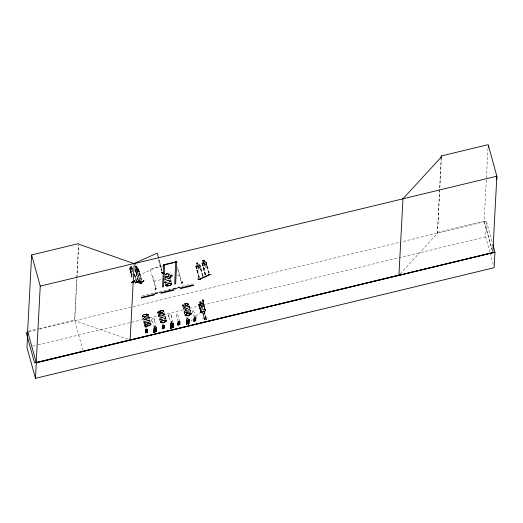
<?xml version="1.0" encoding="UTF-8"?>
<svg xmlns="http://www.w3.org/2000/svg" width="523" height="523" viewBox="0 0 523 523"><rect width="100%" height="100%" fill="white"/><g stroke="black" fill="none" stroke-linecap="round" stroke-linejoin="round"><path stroke-width="0.39" stroke-dasharray="2.62 1.96" d="M165.497 317.291L165.484 317.278A3.145 0.974 -15.4 0 0 160.966 317.494A3.145 0.974 -15.4 0 0 160.875 319.265A3.145 0.974 -15.4 0 0 165.484 317.278L164.706 314.441A3.145 0.974 -15.4 0 1 160.09 316.428A3.145 0.974 -15.4 0 1 160.188 314.656A3.145 0.974 -15.4 0 1 164.706 314.441L164.555 313.885A3.145 0.974 -15.4 0 1 159.933 315.859A3.145 0.974 -15.4 0 1 160.031 314.088A3.145 0.974 -15.4 0 1 164.549 313.872L163.751 311.022A3.145 0.974 -15.4 0 0 159.24 311.224A3.158 0.981 -15.4 0 0 159.142 313.016A3.158 0.981 -15.4 0 0 163.771 311.022A3.158 0.981 -15.4 0 0 159.24 311.237A3.145 0.974 -15.4 0 0 159.149 312.996A3.145 0.974 -15.4 0 0 163.758 311.008M165.438 317.134L166.373 320.507M189.496 307.158L189.503 307.145A3.197 0.994 -15.4 0 0 184.9 307.406A3.197 0.994 -15.4 0 0 184.802 309.211A3.197 0.994 -15.4 0 0 189.489 307.191L190.28 310.25M203.061 267.26L203.892 268.58L207.049 267.122L207.095 265.396M198.799 303.87L198.465 304.589L199.753 308.792L200.721 310.211L204.447 309.093C205.415 307.354 202.368 302.948 203.218 303.15L202.493 302.765L198.799 303.876M82.961 350.475L74.586 320.069L76.763 278.589M76.803 277.778L78.509 245.241M76.966 278.354L74.75 320.651L128.593 339.401M77.005 277.543L78.712 245.006M144.1 322.953L144.211 322.325M145.093 322.443L144.204 322.345M160.836 320.396A1.124 1.059 3 0 1 161.13 319.926C159.607 318.128 162.607 317.396 162.222 319.638M179.441 321.468L178.572 317.422A1.124 1.059 3 0 0 177.905 315.853L177.539 314.617L176.774 314.434M194.157 317.213L193.059 313.924A1.124 1.059 3 0 1 192.837 312.277L192.536 310.865L193.36 310.577M194.497 316.925L194.994 316.781M400.049 274.072L437.463 233.336L441.052 159.234M437.463 233.336L441.386 158.502M492.195 250.262L484.167 221.111L487.959 148.722M489.901 252.276L485.651 236.847L486.462 221.34L401.756 241.776M171.779 321.9L171.851 322.482L171.675 321.92M187.613 318.664C187.515 318.579 187.234 318.33 187.633 318.272M155.207 326.189C154.501 326.855 155.259 325.502 154.932 326.372M187.358 318.141L187.43 318.697L187.312 318.174M154.815 326.424L155.181 326.097M171.936 322.443L171.583 322.384L171.832 321.906M171.629 322.371L171.943 322.116M184.41 312.453L182.553 305.726M152.291 276.464L152.736 276.36L155.599 286.826M177.925 270.28L178.363 270.175L177.925 270.28L180.991 281.492M204.735 307.374L204.624 309.06L200.904 310.172L199.989 308.812M164.706 314.218L164.699 314.231A3.197 0.994 -15.4 0 1 160.012 316.252A3.197 0.994 -15.4 0 1 160.11 314.454A3.197 0.994 -15.4 0 1 164.699 314.231M154.409 327.483L152.428 321.612A1.687 1.589 4.8 0 1 151.833 319.429A1.687 1.589 4.8 0 1 154.135 318.886A1.687 1.589 4.8 0 1 154.736 321.063L155.874 326.378M154.736 321.063L154.73 321.102A1.687 1.589 4.8 0 0 154.128 318.919A1.687 1.589 4.8 0 0 151.827 319.468A1.687 1.589 4.8 0 0 152.428 321.645M154.56 326.006L155.311 325.79M154.828 326.097L154.9 326.411M154.893 326.463L155.056 326.032L154.991 326.385M171.505 317.023L171.498 317.056A1.687 1.589 4.8 0 0 170.897 314.872A1.687 1.589 4.8 0 0 168.602 315.389A1.687 1.589 4.8 0 0 169.197 317.566L169.197 317.605A1.687 1.589 4.8 0 1 168.596 315.421A1.687 1.589 4.8 0 1 170.897 314.872A1.687 1.589 4.8 0 1 171.505 317.023L172.642 322.331M171.335 321.926L172.08 321.743L171.335 321.926L171.707 323.273M171.858 322.181L171.747 322.508M171.727 322.456L171.564 322.148M187.018 318.141L187.764 317.964M187.411 318.67L187.6 318.232M187.626 318.383L187.26 318.657M200.551 311.296L200.995 312.401L198.498 304.556L198.936 304.425L201.329 312.303L201.041 311.087C199.793 311.597 202.329 310.309 201.368 312.283L199.302 304.654L198.838 304.739L201.08 312.453L201.375 311.989M198.936 304.425L198.492 304.582M200.642 311.263L200.956 312.408L201.094 311.917M201.178 311.453L204.99 310.244M203.591 303.301L203.127 303.432L205.284 311.1L204.833 309.962L205.441 309.766L205.774 310.91L200.937 312.316L201.296 312.329M202.787 303.255L205.284 311.1L204.839 309.989L205.369 309.851M205.356 309.799L205.617 311.002L203.225 303.124M205.657 310.982L203.565 303.301L202.878 302.928L199.185 304.04L198.864 304.785M171.577 322.142L171.832 322.005M187.476 318.592L187.522 318.448M200.505 312.434L200.708 311.885M205.729 310.943L201.054 312.231M148.342 314.545L148.225 314.859M176.513 314.728L176.82 316.121A1.124 1.059 3 0 0 177.036 317.794L178.134 321.076M165.281 276.177A3.158 0.981 -15.4 0 0 166.066 276.02L165.994 276M132.11 270.371L132.417 268.717L132.005 268.652L131.75 270.005L130.377 268.567L131.613 270.332L131.319 272.11L131.711 272.117L131.959 270.679L132.646 271.653M200.878 312.12C200.629 311.885 202.133 311.394 201.682 312.747M200.819 311.891L201.61 311.669M171.825 322.07L171.57 322.09M204.029 318.128L202.277 311.858L202.708 311.715L204.898 319.56M204.565 319.658L202.362 311.8L202.865 311.8L204.833 319.429M205.925 319.22L203.748 311.407L204.179 311.263L206.376 319.122M145.662 314.774L144.917 314.924L145.041 314.604M165.961 274.555L166.7 274.353L166.386 274.562M198.897 277.746L195.661 265.998L195.968 265.266L199.1 263.814L199.721 264.135L203.002 275.909M198.988 277.765L195.713 265.998L196.001 265.305M205.147 274.928L201.911 263.18L202.218 262.448L205.343 261.055M148.218 314.245C138.209 314.46 143.093 317.919 145.374 316.408M145.119 314.866L145.368 314.48M145.113 316.395L145.472 316.258L145.087 316.238M165.778 274.653L166.124 274.274M169.119 274.614C169.55 272.941 166.183 273.967 165.379 274.176A3.158 0.981 -15.4 0 1 168.792 273.843L168.831 273.83A3.158 0.981 -15.4 0 1 168.243 275.196M160.653 311.355L160.979 311.329M160.849 312.702L160.496 312.976L163.732 311.388M161.247 311.159L160.607 311.146L160.986 311.277M160.515 312.996L161.019 312.826L160.666 312.682M163.719 311.381C163.679 309.23 158.724 311.087 157.763 312.211M185.286 304.419C187.169 303.837 184.782 304.53 185.443 304.026M188.502 304.373L188.528 303.739L187.097 303.451M132.594 268.639L131.855 268.103L131.463 266.54C128.73 265.364 131.992 268.822 129.861 267.966L129.632 268.534L131.495 274.111L134.326 274.242M129.671 268.508L129.887 268.018M136.026 272.418L135.097 267.828L137.935 267.933L138.51 268.489L139.634 272.568L139.556 274.026M176.513 314.754L176.774 314.415M169.125 274.634L168.282 275.294A3.158 0.981 -15.4 0 0 168.824 273.941A3.158 0.981 -15.4 0 0 165.412 274.294M188.515 304.36L187.672 305.014M198.903 304.752L199.185 304.04M203.166 262.049L202.689 260.5L203.192 262.056L202.63 262.866L203.414 265.697L204.421 266.606L205.676 266.024L206.01 264.494L205.232 261.663L204.415 261.467M200.584 312.12L200.989 311.728M201.701 312.643L201.133 313.061L200.61 312.649M171.707 322.371L171.982 322.103M157.756 312.205L158.051 313.022L160.751 312.937M166.399 274.372L165.994 274.699M145.61 314.545L145.159 314.637M148.199 314.872L145.25 316.271M161.097 311.165L160.966 311.087M185.351 304.209L185.92 304.164M185.835 304.066L185.619 304.386M187.665 305.02L185.286 305.857L185.606 305.615M201.133 311.852L201.767 312.434M201.603 312.774L200.839 312.878M160.947 312.832L160.718 312.944M185.482 304.353L185.966 304.033M129.822 267.985C137.078 268.051 130.567 269.306 131.404 266.606M132.044 277.988L129.822 269.43L132.489 277.935M129.711 269.502L130.155 269.45M135.555 266.397L136.68 266.449L137.098 267.966L137.876 268.476L138.654 271.313L138.386 272.503L137.261 272.45L136.326 271.208L135.549 268.371C136.797 267.815 134.548 264.298 135.973 267.913M137.157 267.894L136.738 266.377L135.503 266.344M137.961 280.145L135.097 269.273L138.405 280.093M134.986 269.345L135.431 269.286M137.902 267.953L138.471 268.508L141.668 280.236M130.711 272.581L131.495 274.111M138.249 269.489L138.687 269.437L138.249 269.489L141.007 279.524M135.987 272.424C135.882 274.483 140.831 275.301 139.589 272.555M202.538 308.747L202.29 308.622M145.133 314.728L145.793 314.591L145.401 314.826M185.488 304.183L185.168 304.379L185.724 304.294M196.498 263.344L197.779 262.768M202.689 260.5C204.768 258.911 203.944 261.997 205.97 261.317L209.246 273.091M202.774 260.532L204.029 259.957M196.387 266.795L195.922 266.939L196.387 266.795L199.786 279.138M199.564 265.253L200.028 265.109L199.564 265.253L202.63 276.079M202.63 263.978L202.172 264.122L202.63 263.978L206.036 276.321M205.814 262.435L206.271 262.291L205.814 262.435L208.788 273.241M196.811 270.077L197.616 271.391L200.799 269.94L200.845 268.214M203.885 268.508L207.003 267.083L205.97 261.317M204.245 311.388L205.879 317.435M138.262 275.484L160.613 265.507M158.815 260.807L159.28 260.663L158.815 260.807L161.685 271.215M139.974 280.138L137.307 270.469L136.928 270.639M159.234 311.237L159.979 310.956M161.064 311.355L160.594 311.401L160.953 311.394M187.09 303.458C183.651 303.111 179.513 307.328 185.809 305.785M203.009 301.575L202.499 299.98L203.061 299.764L203.78 301.889L203.192 302.006L202.512 299.947L203.264 302.34L203.807 302.157L203.525 301.326M203.061 299.764L203.31 300.529C202.068 300.346 204.343 300.725 203.807 302.157M203.264 302.34L202.944 301.241L203.558 301.392M203.14 301.993L203.78 301.889M199.838 302.196L201.427 301.725L201.826 303.32L202.747 303.575L203.545 306.406L203.094 307.851L201.617 308.295L200.486 307.321L199.688 304.491L200.335 303.752L199.838 302.196L200.76 301.908L200.924 302.431L199.969 302.719L199.812 302.196L201.433 301.738M200.721 310.204L204.447 309.086M203.748 311.407L204.33 311.362L206.461 319.063M202.545 318.991L207.402 317.566M166.177 273.96L165.379 274.189A3.145 0.974 -15.4 0 1 168.779 273.83A3.145 0.974 -15.4 0 1 168.229 275.183M184.769 303.915L185.567 303.686M185.358 305.896L186.28 305.615M162.862 265.972L150.225 269.018L155.154 286.931M153.625 281.367L163.895 278.89M164.686 278.7L166.262 278.314M170.217 277.367L174.166 276.412M177.323 275.647L179.696 275.078M141.857 296.057L192.412 283.865M153.814 293.586L160.13 292.063M167.621 290.258L172.224 289.147M172.773 289.016L179.879 287.297M155.253 293.462L159.992 292.318M174.211 288.886L179.742 287.552M155.357 293.848L160.097 292.703M175.107 289.082L179.847 287.938M437.215 232.441L484.167 221.111M28.419 331.209L38.591 328.751M39.375 328.568L74.586 320.069M28.582 331.785L36.407 329.902M39.539 329.144L400.964 241.966M32.544 346.141L37.303 344.99M38.094 344.801L485.651 236.847M203.872 311.492L206.036 319.207M166.321 274.327L166.7 274.353M183.959 306.086L184.697 306.014M146.061 314.042L146.793 313.97M159.175 313.127A3.158 0.981 -15.4 0 0 163.804 311.133A3.158 0.981 -15.4 0 0 159.267 311.348A3.158 0.981 -15.4 0 0 159.175 313.127L159.901 313.042M145.61 314.486L145.74 314.552M131.548 274.039L132.934 274.104M143.027 316.578L142.243 316.304M203.107 262.016L202.218 262.448M201.911 263.18L205.238 274.948M197.616 271.391L196.825 270.045M137.307 270.469L139.883 280.112M202.872 302.987L203.591 303.353M202.486 302.824L203.172 303.196M193.36 310.551L193.922 312.015A1.124 1.059 3 0 1 194.595 313.578L195.465 317.605M190.28 310.231A3.151 0.981 -15.4 0 0 185.757 310.446A3.151 0.981 -15.4 0 0 185.665 312.224A3.151 0.981 -15.4 0 0 190.28 310.231L190.437 310.584A3.197 0.994 -15.4 0 0 185.835 310.812A3.197 0.994 -15.4 0 0 185.743 312.617A3.197 0.994 -15.4 0 0 190.431 310.597L191.17 313.467M160.306 322.05L158.6 315.879M149.055 317.376L149.068 317.311A3.145 0.974 -15.4 0 0 144.525 317.559A3.145 0.974 -15.4 0 0 144.426 319.331A3.145 0.974 -15.4 0 0 149.042 317.343L149.199 317.69A3.197 0.994 -15.4 0 0 144.603 317.925A3.197 0.994 -15.4 0 0 144.505 319.723A3.197 0.994 -15.4 0 0 149.192 317.703L150.866 323.979M131.986 272.614L131.051 271.372L130.273 268.534L130.73 268.057L130.312 266.534M165.445 317.154L165.641 317.559M199.806 308.766L200.747 310.146M200.034 308.773L200.93 310.113M158.659 316.036L157.678 312.486M208.161 319.05L208.089 318.801M136.026 272.405L136.778 273.954M189.391 306.838L189.489 307.079M170.831 280.335L171.779 283.741M144.113 322.966L142.969 319.128M200.544 312.493L200.688 312.878A8.152 0.615 -42.8 0 0 195.524 316.559M202.499 299.98L202.761 300.699M202.715 300.62L202.944 301.241M165.033 282.74L164.81 282.296M170.008 277.112L170.903 280.544A3.145 0.974 -15.4 0 1 166.275 282.498A3.145 0.974 -15.4 0 1 166.373 280.727A3.145 0.974 -15.4 0 1 170.89 280.511L170.897 280.524M189.346 306.844L189.352 306.857A3.151 0.981 -15.4 0 1 184.724 308.818A3.151 0.981 -15.4 0 1 184.815 307.04A3.151 0.981 -15.4 0 1 189.346 306.824L188.548 303.974A3.151 0.981 -15.4 0 0 184.031 304.183A3.151 0.981 -15.4 0 0 183.939 305.955A3.151 0.981 -15.4 0 0 188.561 303.981A3.158 0.981 -15.4 0 0 184.031 304.196A3.158 0.981 -15.4 0 0 183.939 305.975A3.158 0.981 -15.4 0 0 188.568 303.981A3.151 0.981 -15.4 0 0 184.031 304.196A3.151 0.981 -15.4 0 0 183.939 305.975A3.151 0.981 -15.4 0 0 188.555 303.968M184.331 312.244L185.096 315.009M144.034 322.756L144.799 325.522M203.454 301.085L203.048 299.797L203.669 301.745M185.874 316.722L186.606 318.958M169.197 317.566L171.178 323.436M162.012 323.534L162.45 324.861M144.583 325.62L145.682 328.902M164.948 282.538L165.706 285.283M486.462 221.34L492.202 242.175M484.409 222.079L492.189 250.334M490.11 253.047L493.509 265.396M205.905 262.461L208.88 273.261M204.029 259.872L204.447 261.474M202.538 263.952L205.729 275.529M199.655 264.167L202.911 275.883M196.288 266.769L199.27 277.569M177.572 267.364L181.226 280.642M158.704 258.565L162.15 271.071M158.9 260.833L161.77 271.241M138.575 269.508L141.55 280.308M138.36 269.423L141.334 280.223M134.862 263.141L139.386 279.563M148.251 314.48A3.145 0.974 -15.4 0 1 143.642 316.467A3.145 0.974 -15.4 0 1 143.733 314.696A3.158 0.981 -15.4 0 1 148.271 314.493A3.158 0.981 -15.4 0 1 143.642 316.487A3.158 0.981 -15.4 0 1 143.733 314.709A3.145 0.974 -15.4 0 1 148.251 314.48L149.048 317.343M135.32 269.358L138.719 281.701M135.097 269.273L138.072 280.073M134.686 274.229L136.601 281.171M134.574 274.294L136.49 281.243M134.568 274.98L136.268 281.158M134.666 275.824L136.157 281.224M145.146 322.573L145.453 323.704M130.037 269.515L132.378 278.007M129.822 269.43L132.162 277.922M142.178 315.957L142.956 319.102M187.835 316.252L188.326 318.546M163.47 323.907L163.758 325.247M146.414 326.587L146.989 329.294M190.751 321.161A8.152 0.615 -42.8 0 1 192.157 319.73M165.811 283.061A3.145 0.974 -15.4 0 1 166.085 281.505A3.145 0.974 -15.4 0 1 170.524 280.629A3.145 0.974 -15.4 0 1 169.478 282.335M167.164 282.995A3.145 0.974 -15.4 0 1 166.432 283.067M167.092 282.819A3.197 0.994 -15.4 0 1 165.445 281.636A3.197 0.994 -15.4 0 1 170.511 280.413A3.197 0.994 -15.4 0 1 168.694 282.427M167.046 282.642A3.197 0.994 -15.4 0 1 165.569 281.348A3.197 0.994 -15.4 0 1 170.727 280.328A3.197 0.994 -15.4 0 1 167.844 282.485M170.014 277.438A3.145 0.974 -15.4 0 1 168.537 278.929A3.145 0.974 -15.4 0 1 164.876 279.655M164.948 278.203A3.145 0.974 -15.4 0 1 166.327 277.615M170.008 277.223A3.197 0.994 -15.4 0 1 168.511 278.739A3.197 0.994 -15.4 0 1 164.784 279.472M164.863 278.007A3.197 0.994 -15.4 0 1 166.262 277.399M170.053 277.288A3.197 0.994 -15.4 0 1 169.936 277.589M169.609 277.909A3.197 0.994 -15.4 0 1 164.738 279.302M164.81 277.831A3.197 0.994 -15.4 0 1 166.216 277.229M169.517 277.713A3.151 0.981 -15.4 0 1 164.712 279.086M164.791 277.635A3.151 0.981 -15.4 0 1 166.17 277.04M165.464 274.477A3.145 0.974 -15.4 0 1 168.648 274.065A3.145 0.974 -15.4 0 1 168.805 275.15M166.144 276.294A3.145 0.974 -15.4 0 1 165.36 276.451M166.066 276A3.145 0.974 -15.4 0 1 165.281 276.157M145.525 323.306A3.145 0.974 -15.4 0 1 145.178 321.743A3.145 0.974 -15.4 0 1 149.97 321.017A3.145 0.974 -15.4 0 1 147.041 323.077M145.446 323.129A3.197 0.994 -15.4 0 1 145.093 321.54A3.197 0.994 -15.4 0 1 149.964 320.802A3.197 0.994 -15.4 0 1 146.983 322.894M186.548 312.721A3.151 0.981 -15.4 0 1 184.652 311.773A3.151 0.981 -15.4 0 1 189.182 310.276A3.151 0.981 -15.4 0 1 189.509 311.747M188.868 312.061A3.151 0.981 -15.4 0 1 187.339 312.564M161.757 319.762A3.145 0.974 -15.4 0 1 159.992 318.71A3.145 0.974 -15.4 0 1 164.791 317.343A3.145 0.974 -15.4 0 1 164.072 319.102M162.49 319.422A3.197 0.994 -15.4 0 1 159.659 318.729A3.197 0.994 -15.4 0 1 164.575 317.108A3.197 0.994 -15.4 0 1 164.045 318.912M162.444 319.252A3.197 0.994 -15.4 0 1 159.718 318.448A3.197 0.994 -15.4 0 1 164.902 316.971A3.197 0.994 -15.4 0 1 163.241 319.023M160.842 320.377A1.124 1.059 3 0 1 161.136 319.899M196.596 265.606L197.916 266.952C196.628 270.018 198.433 269.659 198.295 267.155C199.44 269.338 200.858 267.698 198.479 266.704L198.845 264.566L198.086 266.488L197.04 265.462L196.596 265.606M202.846 262.788L204.166 264.135C202.878 267.201 204.683 266.841 204.545 264.337C205.689 266.521 207.101 264.88 204.722 263.886L205.094 261.748L204.336 263.67L203.257 262.611L202.846 262.788M199.518 304.288L201.061 305.778C199.538 308.694 201.636 308.577 201.505 306.027C202.865 308.197 204.611 307.178 201.721 305.595C203.212 302.804 201.172 302.902 201.263 305.334L200.002 304.157L199.518 304.288M144.368 323.946L144.361 323.966A1.124 1.059 3 0 0 144.185 324.188A1.124 1.059 3 0 1 144.368 323.946M137.693 268.554L137.386 270.208L138.628 272.071L137.235 270.522L136.987 271.953L136.568 271.895L136.889 270.175L135.66 268.462L137.026 269.842L137.281 268.495L137.693 268.554M187.417 312.447L187.417 312.479A1.687 1.589 4.8 0 0 184.9 311.067A1.687 1.589 4.8 0 0 184.881 313.82A1.687 1.589 4.8 0 1 184.9 311.028A1.687 1.589 4.8 0 1 187.417 312.447M199.76 267.312L199.426 268.842L198.171 269.423L197.164 268.515L196.38 265.684L196.916 264.867L196.439 263.317L197.812 262.703L198.197 264.292L198.982 264.481L199.76 267.312M203.277 306.354L202.872 307.844L201.388 308.289L200.211 307.269L199.315 304.34L199.949 303.582L199.394 301.974L200.982 301.503L201.427 303.144L202.381 303.425L203.277 306.354M197.596 263.121L196.792 263.494L196.929 264.004L197.733 263.625L197.596 263.121M203.846 260.304L203.042 260.676L203.179 261.186L203.983 260.807L203.846 260.304M198.309 264.788L197.053 265.37L197.838 268.207L199.093 267.626L198.309 264.788M204.558 261.971L203.303 262.553L204.081 265.39L205.336 264.808L204.558 261.971M201.198 302.117L200.244 302.405L200.387 302.909L201.335 302.627L201.198 302.117M201.956 303.811L200.479 304.255L201.277 307.086L202.754 306.641L201.956 303.811M201.59 303.66L200.106 304.105L201.009 307.034L202.486 306.589L201.59 303.66M166.098 276.131L165.307 276.288A3.158 0.981 -15.4 0 0 166.098 276.118M136.581 266.671L135.862 266.638L136 267.142L136.719 267.175L136.581 266.671M131.306 266.828L130.587 266.795L130.724 267.305L131.443 267.338L131.306 266.828M137.274 268.449L136.15 268.397L136.928 271.234L138.052 271.287L137.274 268.449M131.992 268.613L130.874 268.561L131.652 271.398L132.777 271.45L131.992 268.613M149.99 320.762L149.983 320.749A3.145 0.974 -15.4 0 0 145.459 320.965A3.145 0.974 -15.4 0 0 145.368 322.737A3.145 0.974 -15.4 0 0 149.977 320.749M149.205 317.912L149.199 317.899A3.145 0.974 -15.4 0 1 144.59 319.899A3.145 0.974 -15.4 0 1 144.681 318.128A3.145 0.974 -15.4 0 1 149.199 317.912M143.72 316.761A3.145 0.974 -15.4 0 0 148.336 314.774A3.145 0.974 -15.4 0 0 143.818 314.99A3.145 0.974 -15.4 0 0 143.72 316.761M143.668 316.598A3.158 0.981 -15.4 0 0 148.297 314.604A3.158 0.981 -15.4 0 0 143.766 314.82A3.158 0.981 -15.4 0 0 143.668 316.598M145.394 322.953A3.197 0.994 -15.4 0 0 150.081 320.939A3.197 0.994 -15.4 0 0 145.492 321.155A3.197 0.994 -15.4 0 0 145.394 322.953M144.459 319.546A3.197 0.994 -15.4 0 0 149.14 317.526A3.197 0.994 -15.4 0 0 144.551 317.749A3.197 0.994 -15.4 0 0 144.459 319.546M184.024 306.243A3.131 0.974 -15.4 0 0 188.62 304.268A3.131 0.974 -15.4 0 0 184.122 304.478A3.131 0.974 -15.4 0 0 184.024 306.243M184.881 309.387A3.151 0.981 -15.4 0 0 189.503 307.4A3.151 0.981 -15.4 0 0 184.972 307.616A3.151 0.981 -15.4 0 0 184.881 309.387M185.698 312.44A3.197 0.994 -15.4 0 0 190.379 310.42A3.197 0.994 -15.4 0 0 185.789 310.642A3.197 0.994 -15.4 0 0 185.698 312.44M184.756 309.034A3.197 0.994 -15.4 0 0 189.444 307.014A3.197 0.994 -15.4 0 0 184.848 307.236A3.197 0.994 -15.4 0 0 184.756 309.034M159.227 313.29A3.145 0.974 -15.4 0 0 163.836 311.303A3.138 0.974 -15.4 0 0 159.325 311.518A3.145 0.974 -15.4 0 0 159.227 313.29M163.836 311.303A3.145 0.974 -15.4 0 0 159.319 311.518A3.138 0.974 -15.4 0 0 159.234 313.284A3.138 0.974 -15.4 0 0 163.83 311.303M159.966 316.075A3.197 0.994 -15.4 0 0 164.647 314.055A3.197 0.994 -15.4 0 0 160.058 314.277A3.197 0.994 -15.4 0 0 159.966 316.075"/><path stroke-width="0.78" d="M488.351 147.538L488.417 145.557M496.739 179.474L496.85 176.166L488.168 144.655L441.222 155.978L441.092 158.423M402.958 198.635L398.944 275.275L492.843 252.622L496.85 176.166L134.13 263.657L78.751 244.195L78.594 243.613L31.642 254.936L27.641 331.399L36.303 362.844L35.486 378.345L494.15 267.711L494.961 252.21L492.836 244.489M27.797 331.974L26.987 347.475L35.486 378.345M31.642 254.936L40.238 286.127L36.231 362.583L398.957 275.091M145.845 332.778C144.472 333.21 146.695 325.489 145.577 332.765M145.989 329.817C145.727 339.44 146.551 322.371 145.61 332.759M146.002 329.81L146.061 332.713M147.506 329.451C146.826 329.954 146.917 336.609 147.519 329.444M147.238 332.367L146.983 329.582M147.14 332.471L147.309 329.497M163.653 264.377L162.594 286.99L163.549 286.761L164.693 264.847M162.725 325.764C163.987 327.176 161.071 332 162.758 325.777M162.346 328.725L162.836 325.666L162.679 328.634M162.581 328.738L162.823 325.679M164.065 325.463C163.241 328.856 164.006 330.477 163.764 325.528M164.13 325.365L163.673 328.398M163.568 328.496L164.137 328.359L164.039 325.45M178.186 321.972L177.964 325.038L178.408 321.985M178.186 324.973L178.199 321.959M178.506 321.893L177.938 325.025M178.663 321.92L178.487 324.907L178.539 321.887M179.245 324.711L179.814 321.514L179.814 324.58L179.637 321.704M194.144 318.2L193.987 321.168L194.458 318.128M194.373 318.128C193.157 325.764 195.994 316.611 194.118 318.193M194.523 318.03L194.066 321.063M194.523 321.03L194.687 318.056L194.242 318.095M195.282 320.854C196.733 313.068 193.883 321.972 195.844 320.71M195.38 320.749C196.511 316.598 195.576 316.677 195.517 320.795M131.469 282.78L134.542 280.773M134.699 280.759L131.306 282.812M136.745 282.616L139.981 280.576M155.324 289.703L155.625 288.01M156.129 288.761L155.743 288.866M181.376 282.61L181.814 282.512M182.024 283.303L182.109 281.622L181.769 283.289M136.849 281.943L133.064 281.858M142.125 281.786L138.464 281.616M197.923 278.962L200.662 279.668L197.942 278.916M206.86 276.798L204.022 276.216M153.997 332.295L153.631 332.399L154.135 327.771M153.945 332.321L154.18 327.764M154.233 332.144L154.612 327.66M154.108 332.288L154.533 327.79M154.795 327.725L154.442 332.21L154.658 327.646M156.102 327.313L155.599 331.935L155.965 331.83M156.285 327.372L155.906 331.857L156.148 327.3M156.2 331.68L156.573 327.195M156.442 331.719L156.625 327.189M170.903 323.73L170.426 328.359L171.381 323.613M170.452 328.339L170.805 323.874M170.714 328.274L170.949 323.717M171.302 323.744L170.877 328.241L171.243 328.137M171.564 323.678L171.184 328.163L171.426 323.606M172.734 327.79L172.917 323.253M173.263 323.279L172.838 327.777L173.342 323.155M173.211 327.673L173.394 323.142M186.45 324.469L186.633 319.932M186.986 319.965L186.561 324.456L187.064 319.834M188.555 319.481L188.077 324.11L188.6 319.468M188.097 324.097L188.45 319.625M188.358 324.031L188.783 319.533M189.025 319.37L188.522 323.999L188.895 323.894M189.208 319.435L188.836 323.92L189.078 319.357M141.269 283.446L138.765 282.675L141.445 283.335M204.938 319.416L204.454 319.671L204.826 319.416M205.944 319.233L206.297 318.965M162.411 325.842L162.47 328.764L162.83 328.673M179.566 324.639L179.481 324.672M195.425 317.879L195.785 317.801M193.961 321.161L194.53 321.024M172.871 323.266L172.675 327.816M186.587 319.945L186.397 324.495M206.402 319.089L205.872 319.122L206.408 318.965M402.952 198.812L441.471 156.88L441.222 155.978M155.645 288.827L156.135 288.689M199.276 279.295L203.473 277.445M205.526 276.477L209.56 274.614M166.876 276.438L167.674 276.674L166.857 277.301L167.883 276.719L168.864 276.817L168.079 276.582L168.909 275.948L167.87 276.543L166.804 276.183L167.249 276.347M171.688 275.281L171.041 275.778L170.047 275.673L170.844 275.909L170.027 276.536L171.054 275.954L172.034 276.052L171.25 275.817L172.08 275.183L171.616 275.02L172.08 275.183M140.334 283.002L143.877 280.792L140.262 282.93M179.435 321.756L179.258 324.718L179.592 324.646M178.029 324.94L178.363 324.855M133.13 281.864L133.28 281.773M136.81 281.923L136.647 282.021M143.89 280.818L140.497 282.799M209.645 274.66L205.722 276.477M139.961 280.609L136.791 282.662M162.215 273.15L162.725 272.999L162.3 273.196M202.29 276.942L204.983 277.667M199.413 279.308L203.427 277.452M211.22 274.823L208.383 274.196M134.862 263.141L157.214 253.158L158.489 257.793M138.765 282.708L138.928 282.348L141.491 283.381M163.941 273.287L161.437 272.588L164.163 273.261M138.281 281.25L138.405 281.701L138.7 281.158M141.988 281.864L138.405 281.701M40.238 286.127L134.202 263.461L130.116 340.113L397.362 275.654M163.764 264.762L176.794 261.618L175.63 283.845L174.682 284.074L175.721 261.781M163.745 265.076L176.781 261.931M130.129 339.937L34.583 362.916L26.15 332.308M398.944 275.275L492.843 252.687M36.303 362.844L494.961 252.21M181.37 282.682L181.749 282.518M138.556 281.609L138.445 281.152M161.463 272.529L163.98 273.307M187.11 319.821L186.731 324.306M141.387 297.41L141.347 298.045L154.383 294.9L154.416 294.266L141.387 297.41M160.934 292.69L160.901 293.331L173.937 290.187L173.969 289.546L160.934 292.69M180.487 287.977L180.455 288.618L193.49 285.473L193.523 284.832L180.487 287.977M155.442 288.055L155.311 289.742L155.442 288.055M138.451 280.943L135.176 282.989L138.451 280.943M167.216 285.918A3.145 0.974 -15.4 0 0 171.832 283.93A3.145 0.974 -15.4 0 0 167.314 284.146A3.158 0.981 -15.4 0 0 167.216 285.931A3.158 0.981 -15.4 0 0 171.845 283.937A3.158 0.981 -15.4 0 0 167.308 284.152A3.145 0.974 -15.4 0 0 167.216 285.918M146.309 326.156A3.145 0.974 -15.4 0 0 150.918 324.168A3.145 0.974 -15.4 0 0 146.401 324.384A3.145 0.974 -15.4 0 0 146.309 326.156A3.158 0.981 -15.4 0 0 150.931 324.175A3.158 0.981 -15.4 0 0 146.401 324.391A3.158 0.981 -15.4 0 0 146.303 326.169M186.6 315.637A3.151 0.981 -15.4 0 0 191.222 313.65A3.151 0.981 -15.4 0 0 186.698 313.865A3.151 0.981 -15.4 0 0 186.6 315.637A3.158 0.981 -15.4 0 0 191.228 313.656A3.158 0.981 -15.4 0 0 186.698 313.872A3.158 0.981 -15.4 0 0 186.6 315.65M186.606 315.65A3.151 0.981 -15.4 0 0 191.228 313.656A3.151 0.981 -15.4 0 0 186.698 313.872A3.151 0.981 -15.4 0 0 186.606 315.65M161.816 322.684A3.145 0.974 -15.4 0 0 166.425 320.697A3.145 0.974 -15.4 0 0 161.908 320.913A3.158 0.981 -15.4 0 0 161.81 322.698A3.158 0.981 -15.4 0 0 166.438 320.704A3.158 0.981 -15.4 0 0 161.908 320.919A3.145 0.974 -15.4 0 0 161.816 322.684"/></g></svg>
